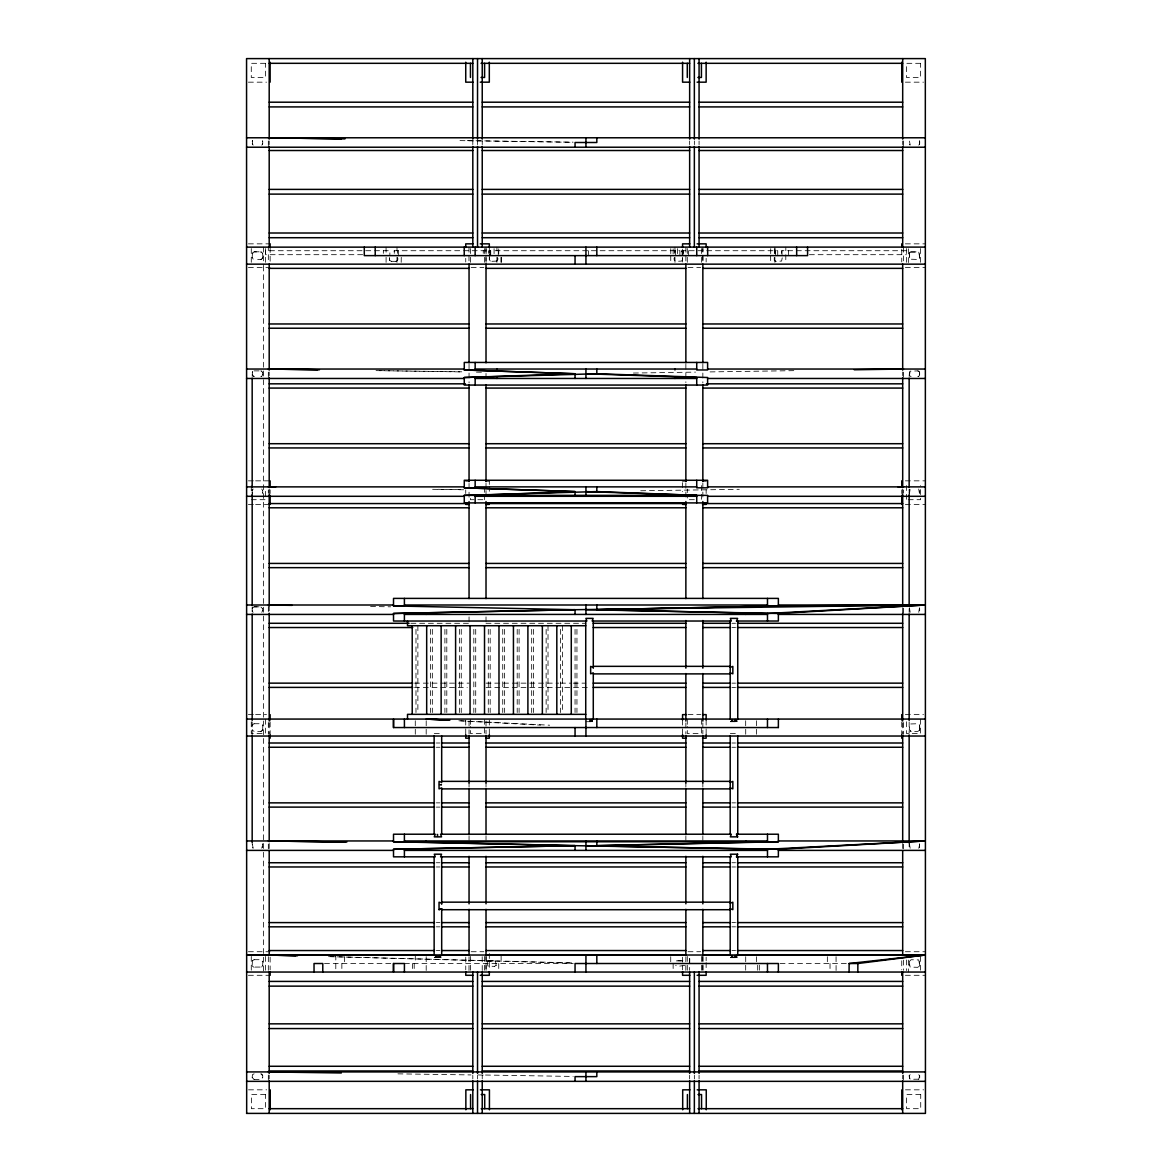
<?xml version="1.0" encoding="UTF-8"?>
<svg xmlns="http://www.w3.org/2000/svg" width="1172" height="1172" viewBox="0 0 1172 1172"><rect width="100%" height="100%" fill="white"/><g stroke="black" fill="none" stroke-linecap="round" stroke-linejoin="round"><path stroke-width="0.75" stroke-dasharray="5 3.75" d="M436.98 836.852L437.273 834.215M436.98 957.671L437.273 955.019M731.973 719.066L731.533 721.703L732.295 719.066M731.973 955.019L731.533 957.671L732.295 955.019M436.145 957.671L436.702 955.019M732.207 721.703L732.749 719.066M732.207 957.671L732.749 955.019M252.434 144.434L252.434 140.567M252.229 141.563L252.478 140.611M262.469 144.434L262.675 143.438M252.434 252.756L252.17 257.562L254.104 259.393M252.229 253.738L254.104 251.863L261.781 252.068M262.469 258.499L262.675 257.518M252.17 376.417L252.434 371.817L254.104 370.923M252.229 372.799L252.478 371.861M262.675 374.688L261.737 376.329M252.434 489.662L252.17 490.599L253.167 489.017M262.469 493.515L262.675 492.533M252.229 608.766L252.434 607.77M262.675 610.656L261.781 612.326M252.229 725.658L252.434 724.677M262.469 730.42L262.675 729.438M389.587 260.389L389.587 257.459M397.66 257.459L397.66 260.389L395.99 261.283M252.229 844.734L252.434 843.737M262.425 847.561L262.675 846.609M252.434 960.63L252.17 965.435L253.123 967.076L261.781 967.076M262.675 965.391L261.737 967.032M254.06 1079.515L260.843 1079.515L262.675 1077.581M489.31 258.455L489.515 257.459M497.792 259.393L496.855 261.034M682.573 259.393L681.679 261.078L675.922 261.327L674.34 260.345L674.296 257.459M487.156 961.582L487.904 966.08L494.54 966.387M496.181 965.435L495.448 960.937M774.267 257.518L774.267 260.345L775.849 261.327L781.607 261.078L782.295 257.459L782.5 258.455M919.463 144.434L919.463 140.567M910.146 252.112L909.15 253.694L910.102 259.188L917.823 259.452L919.405 258.455M909.457 252.8L909.457 258.455M919.463 258.499L919.712 253.694M909.457 371.861L909.15 376.417M919.463 371.817L919.463 375.685L917.823 376.622M909.208 492.533L909.457 493.471L910.146 489.017M909.208 490.643L909.457 489.706M919.463 493.515L918.716 489.017M909.413 607.77L910.146 612.282M919.463 607.77L918.76 612.326M919.463 730.42L919.463 724.677M909.413 843.737L910.146 848.25M919.463 847.605L919.463 843.737M909.208 961.626L911.084 959.736L918.76 959.941L919.712 965.435L917.823 967.325L910.102 967.076L909.15 961.582L909.208 965.391M919.405 966.343L919.668 961.626M918.716 1079.207L910.102 1079.251L909.15 1075.647L911.084 1073.801M435.471 957.671L436.233 955.019M434.841 957.671L435.794 955.019M730.889 721.703L731.855 719.066M730.889 957.671L731.855 955.019M261.781 145.123L262.425 144.39M262.425 258.455L260.799 259.393L254.06 259.452M252.478 607.828L254.104 606.876L260.799 606.876L262.675 608.766M252.478 724.721L254.104 723.783M262.425 730.376L260.843 731.372L254.06 731.372M918.76 145.123L919.405 144.39M261.737 848.25L262.733 844.675M252.478 960.674L254.104 959.736M254.104 1073.801L252.434 1074.695L252.17 1077.625M487.215 961.626L494.54 960.63M496.137 965.391L494.496 966.343M919.405 730.376L917.823 731.372L911.04 731.372L909.208 729.438L910.102 723.988L917.823 723.725L919.405 724.721M684.726 965.435L677.343 966.387L675.702 965.435M918.76 848.294L919.668 844.734M918.76 1079.251L919.668 1075.691L917.779 1073.801M260.843 259.452L261.781 259.188M496.899 261.078L491.156 261.327L489.266 259.452L490.262 261.034M260.799 376.578L261.781 376.373M910.102 252.068L918.76 252.068L919.668 257.518M917.779 376.578L918.716 376.329M260.799 731.313L261.737 731.064M676.39 960.894L684.038 960.894L677.387 960.674M633.393 373.048L695.465 372.125M710.056 371.905L795.847 370.63M640.703 490.775L739.268 489.31M248.376 82.172L266.513 82.172M905.37 82.172L923.507 82.172M248.376 243.849L270.131 243.849M905.37 243.849L925.323 243.849M906.381 250.72L781.548 250.72L781.548 254.69M254.06 251.804L260.843 251.804M911.084 251.863L917.779 251.863L919.405 252.8M362.646 254.69L265.502 254.69L265.619 250.72L389.866 250.72L389.866 254.69M809.369 254.69L906.381 254.69M391.228 261.327L396.033 261.327M248.376 267.406L270.131 267.406M471.188 267.406L483.875 267.406M688.008 267.406L700.695 267.406M905.37 267.406L925.323 267.406M254.06 370.879L260.843 370.879M248.376 480.842L253.811 480.842M255.628 480.842L270.131 480.842M905.37 480.842L925.323 480.842M251.277 499.697L265.414 499.697L265.414 489.09M482.835 499.697L470.455 499.697L470.455 494.394M694.351 499.697L687.29 499.697L687.29 494.394M908.227 499.697L920.606 499.697L920.606 485.56M248.376 504.414L253.811 504.414M255.628 504.414L270.131 504.414M905.37 504.414L925.323 504.414M254.06 606.832L260.843 606.832M410.903 623.284L469.049 623.284M486.014 623.284L585.941 623.284M731.914 623.284L735.547 623.284M731.914 627.533L735.547 627.533M414.536 683.144L469.049 683.144M486.014 683.144L558.692 683.144M560.509 683.144L571.409 683.144M573.225 683.144L585.941 683.144M731.914 683.144L735.547 683.144M414.536 687.393L467.232 687.393M486.014 687.393L589.575 687.393M731.914 687.393L735.547 687.393M248.376 714.627L253.811 714.627M255.628 714.627L266.513 714.627M688.008 714.627L700.695 714.627M905.37 714.627L923.507 714.627M585.883 721.703L593.149 721.703L592.168 719.066M730.332 721.703L737.613 721.703L736.617 719.066M254.06 723.725L260.843 723.725L262.425 724.721M434.27 733.394L441.551 733.394M730.332 733.394L737.613 733.394M436.336 743.004L439.969 743.004M731.914 743.004L735.547 743.004M436.336 747.253L439.969 747.253M731.914 747.253L735.547 747.253M439.046 785.123L441.683 785.123L441.683 783.892M436.336 802.864L439.969 802.864M731.914 802.864L735.547 802.864M436.336 807.112L439.969 807.112M731.914 807.112L735.547 807.112M436.687 834.215L437.918 834.215L437.918 836.852M436.336 862.739L439.969 862.739M731.914 862.739L735.547 862.739M436.336 866.972L439.969 866.972M731.914 866.972L735.547 866.972M436.336 922.598L439.969 922.598M731.914 922.598L735.547 922.598M436.336 926.832L439.969 926.832M731.914 926.832L735.547 926.832M436.336 950.551L439.969 950.551M731.914 950.551L735.547 950.551M248.376 951.723L270.131 951.723M471.188 951.723L483.875 951.723M688.008 951.723L700.71 951.723M905.385 951.723L925.323 951.723M434.27 957.671L441.551 957.671L440.569 955.019M730.332 957.671L737.613 957.671L736.617 955.019M254.06 959.692L260.843 959.692L262.675 961.626M488.841 960.674L495.492 960.894M324.498 963.516L391.844 963.516M404.428 963.516L573.225 963.516M780.039 963.516L847.385 963.516M248.376 975.294L270.131 975.294M905.385 975.294L925.323 975.294M248.493 1089.828L266.63 1089.828M905.487 1089.828L923.624 1089.828M467.262 140.64L573.108 142.164M459.995 140.625L573.167 142.31M379.655 370.63L461.783 371.817M376.036 370.63L461.827 371.905M476.418 372.125L483.728 372.227M438.05 489.31L463.599 489.676M432.615 489.31L463.643 489.779M370.557 606.51L390.628 606.818M397.938 1073.845L470.954 1074.929M478.205 1074.929L483.728 1075.12M485.501 1075.032L573.167 1076.438M330.387 956.63L573.108 962.901M328.57 956.63L573.167 963.164M460.699 720.78L549.639 725.204M458.882 720.795L540.556 725.131M441.683 784.493L439.046 784.2L441.683 785.123M774.956 261.034L775.893 261.283M919.405 371.861L917.823 370.879L910.146 371.172L909.413 375.685M917.779 370.923L918.716 371.172M911.084 376.578L909.457 375.641M391.272 261.283L389.646 260.345M260.799 370.923L261.781 371.128M252.229 374.688L254.104 376.578M253.123 376.373L254.06 376.622M910.146 731.064L911.084 731.313M254.104 731.313L252.478 730.376M254.104 967.281L252.478 966.343M254.104 1079.456L252.229 1077.581M909.457 144.39L910.146 145.079L909.413 140.567L909.15 143.497M253.123 145.123L252.229 143.438M261.737 252.112L262.675 253.738M253.167 259.144L252.229 257.518M261.737 371.172L262.675 372.799M261.737 489.017L262.675 490.643M252.478 611.594L253.123 612.326M252.478 847.561L253.167 848.25L252.17 843.005M262.469 1074.695L260.843 1073.757L262.675 1075.691M735.957 719.066L737.056 721.703L736.089 719.066M735.957 955.019L737.056 957.671L736.089 955.019M591.64 719.066L592.593 721.703M440.027 955.019L440.994 957.671M591.508 719.066L592.417 721.703M439.91 955.019L440.804 957.671M735.65 719.066L736.412 721.703M735.65 955.019L736.412 957.671M591.201 719.066L591.963 721.703M439.603 955.019L440.364 957.671M909.457 1078.518L909.208 1075.691M682.368 257.459L682.573 258.455M674.34 260.345L674.09 258.455M497.587 257.459L497.792 258.455M262.469 140.567L262.675 141.563M252.478 493.471L252.229 492.533L252.434 493.515M252.229 610.656L252.434 611.638M262.469 724.677L262.675 725.658M252.229 729.438L252.434 730.42M262.469 843.737L262.675 844.734M733.965 721.703L733.965 719.066M733.965 957.671L733.965 955.019M589.516 721.703L589.516 719.066M735.181 719.066L735.738 721.703M735.181 955.019L735.738 957.671M590.732 719.066L591.289 721.703M439.134 955.019L439.676 957.671M734.61 719.066L734.903 721.703M734.61 955.019L734.903 957.671M590.146 719.066L590.439 721.703M438.548 955.019L438.841 957.671M920.606 248.552L920.606 262.704M920.606 719.344L920.606 733.482L906.469 733.482L906.469 719.344M920.606 956.44L920.606 970.577M919.712 141.504L919.712 143.497M919.712 725.615L919.712 729.482M919.712 1075.647L919.712 1077.625M919.668 372.799L919.668 374.688M919.668 490.643L919.668 492.533M919.668 608.766L919.668 610.656M909.15 488.944L909.15 493.558M909.15 608.605L909.15 612.458M909.15 721.952L909.15 733.218M909.15 843.005L909.15 846.653M908.344 248.801L908.344 264.154M908.344 960.102L908.344 972.042M906.469 248.552L906.469 262.704M906.469 485.56L906.469 499.697M906.469 959.971L906.469 970.577M903.553 140.933L903.553 145.65M903.553 247.145L903.553 262.543M903.553 372.183L903.553 376.886M903.553 490.013L903.553 493.163M903.553 608.136L903.553 612.853M903.553 722.465L903.553 734.331M903.553 844.104L903.553 848.806M903.553 960.117L903.553 970.299M903.553 1075.061L903.553 1079.778M902.689 140.948L902.689 144.61M902.689 371.978L902.689 375.641M902.689 488.944L902.689 494.438M902.689 607.741L902.689 613.22M902.689 722.875L902.689 733.848M902.689 843.503L902.689 848.982M902.689 1075.339L902.689 1078.973M901.751 249.284L901.751 261.971M901.751 489.911L901.751 493.529M901.751 721.879L901.751 734.58M901.751 960.791L901.751 969.859M836.061 956.718L836.09 971.998M830.025 963.516L830.025 971.998M827.344 956.718L827.344 963.516M788.551 250.72L788.551 254.69M785.826 247.145L785.826 250.72M785.797 254.69L785.797 262.543M782.032 250.72L782.032 254.69M777.739 254.69L777.739 250.72L681.621 250.72L681.621 254.69M775.424 250.72L775.424 254.69M774.912 248.654L774.912 254.69M774.912 257.327L774.912 262.411M774.882 247.145L774.882 250.72M774.487 250.72L774.487 253.357M770.707 248.654L770.707 254.69M770.619 255.628L770.707 262.543M759.324 965.201L759.324 970.299M757.683 965.201L757.683 970.299M756.614 720.765L756.614 725.849M756.599 729.248L756.599 734.331M756.599 956.718L756.599 961.816M745.685 720.765L745.685 725.849M745.714 729.248L745.714 734.331M745.714 956.718L745.714 961.816M745.685 965.201L745.685 970.299M706.145 258.353L706.145 261.971M706.145 489.911L706.145 493.529M706.145 720.077L706.145 734.58M706.145 957.158L706.145 960.791M706.145 962.608L706.145 969.859M702.892 247.145L702.892 262.411L702.848 248.845M702.892 956.718L702.892 971.998L702.848 955.019M702.848 364.287L702.848 382.922M702.848 483.274L702.848 499.902M702.848 722.89L702.848 728.545M702.848 730.2L702.848 734.038M702.848 783.204L702.848 787.115M702.848 836.222L702.848 840.207M701.427 248.552L701.427 262.704M701.427 485.56L701.427 499.697M701.427 719.344L701.427 733.482L687.29 733.482L687.29 726.42M701.427 956.44L701.427 970.577M699.069 140.977L699.069 144.639M699.069 1075.325L699.069 1078.958M694.351 140.977L694.351 144.639M694.351 1075.325L694.351 1078.958M689.693 963.516L689.693 956.718L689.634 970.299M689.649 140.977L689.649 144.639M689.649 1075.325L689.649 1078.958M688.623 250.72L688.623 254.69M687.29 248.552L687.29 262.704M687.29 489.09L687.29 492.621M687.29 719.344L687.29 724.648M687.29 956.44L687.29 970.577M685.898 247.145L685.869 262.543M685.869 364.287L685.869 382.599M685.869 483.274L685.869 499.741M685.869 722.89L685.869 734.038M685.869 783.204L685.869 787.115M685.869 836.222L685.869 840.207M685.869 956.718L685.825 970.299M683.51 250.72L683.51 253.357M683.042 250.72L683.042 254.69M682.617 258.411L682.617 259.452M682.573 249.284L682.573 261.971M682.573 482.659L682.573 491.713M682.573 720.077L682.573 734.58M682.573 957.158L682.573 969.859M682.104 250.72L682.104 254.69M679.892 254.69L679.892 250.72L494.203 250.72L494.203 253.357M677.533 248.654L677.533 254.69M675.497 250.72L675.497 254.69M674.955 247.145L675.028 254.69M674.984 257.327L674.984 262.411M674.559 250.72L674.559 253.357M673.138 248.845L673.138 255.628M673.138 963.516L673.138 970.299M670.78 248.654L670.78 254.69M670.721 255.628L670.78 262.411M670.736 956.718L670.736 963.516M588.388 250.72L588.388 254.69M576.946 629.349L576.946 712.547M575.056 629.349L575.056 712.547M562.472 625.731L562.472 712.547M560.597 629.349L560.597 712.547M548.013 625.731L548.013 712.547M546.137 629.349L546.137 712.547M533.553 629.349L533.553 712.547M531.678 629.349L531.678 712.547M519.093 629.349L519.093 712.547M517.204 629.349L517.204 712.547M504.634 629.349L504.634 712.547M502.744 629.349L502.744 712.547M501.191 257.327L501.191 262.411M501.103 257.327L501.103 262.411M501.103 955.019L501.147 963.516M498.745 248.845L498.745 255.628M498.745 963.516L498.745 971.998M498.276 250.72L498.276 254.69M497.851 258.411L497.851 259.452M496.928 247.145L496.928 250.72M496.899 257.327L496.899 262.411M494.071 248.654L494.071 254.69M490.731 254.69L490.731 250.72L394.144 250.72L394.144 254.69M490.262 250.72L490.262 254.69M490.174 629.349L490.174 712.547M489.779 250.72L489.779 254.69M489.31 247.468L489.31 252.903M489.31 254.72L489.31 261.971M489.31 480.842L489.31 484.461M489.31 486.277L489.31 491.713M489.31 720.077L489.31 734.58M489.31 953.539L489.31 969.859M488.372 250.72L488.372 253.357M488.285 629.349L488.285 712.547M486.058 248.845L486.058 262.411M486.058 956.718L486.058 970.299M485.984 247.145L485.955 264.11M486.014 373.443L486.014 379.259M486.014 483.274L486.014 488.929M486.014 490.585L486.014 496.239M486.014 616.882L486.014 624.207M486.014 721.058L486.014 728.545M486.014 730.2L486.014 734.038M486.014 783.204L486.014 787.115M486.014 836.222L486.014 840.207M486.014 955.019L486.014 971.998M484.593 248.552L484.593 262.704M484.593 487.318L484.593 499.697M484.593 719.344L484.593 733.482L470.455 733.482L470.455 726.42M484.593 956.44L484.607 971.998M483.26 250.72L483.26 253.357M482.234 140.977L482.234 144.639M482.19 956.718L482.249 971.998M482.234 1075.325L482.234 1078.958M477.531 140.977L477.531 144.639M477.531 1075.325L477.531 1078.958M475.715 629.349L475.715 712.547M473.825 629.349L473.825 712.547M472.814 140.977L472.814 144.639M472.814 1075.325L472.814 1078.958M470.455 248.552L470.455 262.704M470.455 719.344L470.455 724.648M470.455 956.44L470.455 970.577M468.99 247.145L468.99 264.11M469.049 364.287L469.049 382.922M469.049 483.45L469.049 499.741M469.049 616.882L469.049 624.207M469.049 721.058L469.049 734.038M469.049 783.204L469.049 787.115M469.049 836.222L469.049 840.207M469.049 956.718L468.99 971.998M465.738 258.353L465.738 261.971M465.738 489.911L465.738 493.529M465.738 720.077L465.738 734.58M465.753 957.158L465.753 969.859M461.255 629.349L461.255 712.547M459.365 629.349L459.365 712.547M446.796 629.349L446.796 712.547M444.906 629.349L444.906 712.547M437.918 955.019L437.918 957.671M432.336 629.349L432.336 712.547M430.446 629.349L430.446 712.547M426.198 720.765L426.198 725.849M426.183 729.248L426.183 734.331M426.183 956.718L426.198 971.998M417.877 625.731L417.877 712.547M415.987 629.349L415.987 712.547M415.269 720.765L415.269 725.849M415.284 729.248L415.284 734.331M415.284 955.019L415.284 963.516M414.199 963.516L414.199 971.998M412.559 963.516L412.559 970.299M401.263 257.327L401.176 262.543M398.348 250.72L398.348 254.69M397.865 258.455L397.865 259.393M397.396 250.72L397.396 253.357M397 247.145L397 250.72M396.971 257.327L396.971 262.411M394.275 250.72L394.275 253.357M389.382 258.455L389.382 259.393M386.057 247.145L386.086 254.69M386.086 257.327L386.086 262.543M383.347 250.72L383.332 253.357M344.539 956.718L344.539 963.516M341.858 963.516L341.858 970.299M335.822 955.019L335.793 970.299M270.131 247.468L270.131 261.971M270.131 489.911L270.131 493.529M270.131 721.879L270.131 734.58M270.131 957.158L270.131 969.859M269.194 140.948L269.194 144.61M269.194 371.978L269.194 375.641M269.194 488.944L269.194 494.438M269.194 605.909L269.194 613.22M269.194 722.875L269.194 733.848M269.194 843.503L269.194 848.982M269.194 1075.339L269.194 1078.973M268.329 140.933L268.329 145.65M268.329 247.145L268.329 250.72M268.329 254.69L268.329 262.543M268.329 372.183L268.329 376.886M268.329 490.013L268.329 493.163M268.329 606.569L268.329 612.853M268.329 722.465L268.329 734.331M268.329 844.104L268.329 848.806M268.329 956.718L268.329 970.299M268.329 1075.061L268.329 1079.778M265.414 248.552L265.414 262.704M265.414 719.344L265.414 733.482L251.277 733.482L251.277 719.344M265.429 956.44L265.429 970.577M263.539 247.102L263.539 265.399M263.539 265.985L263.539 972.042M262.733 141.504L262.733 143.497M262.733 253.694L262.733 257.562M262.733 372.755L262.733 374.732M262.733 490.599L262.733 492.577M262.733 608.722L262.733 610.7M262.733 725.615L262.733 729.482M262.733 961.582L262.733 965.435M262.733 1075.647L262.733 1077.625M252.17 488.944L252.17 493.558M252.17 606.774L252.17 612.458M252.17 721.952L252.17 733.218M251.277 248.552L251.277 262.704M251.277 485.56L251.277 494.394M251.277 956.44L251.277 970.577M265.414 63.317L251.277 63.317L251.277 77.455L265.414 77.455L265.414 63.317M920.606 63.317L906.469 63.317L906.469 77.455L920.606 77.455L920.606 63.317M265.531 1094.545L251.394 1094.545L251.394 1108.683L265.531 1108.683L265.531 1094.545M920.723 1094.545L906.586 1094.545L906.586 1108.683L920.723 1108.683L920.723 1094.545"/><path stroke-width="1.5" d="M736.617 621.028L737.613 618.377L730.332 618.377L731.313 621.028L592.168 621.028L593.149 618.377L585.883 618.377L586.864 621.028L393.514 621.028L393.514 613.483L575.056 609.704L925.323 605.001L778.369 613.483L585.941 609.704M737.584 854.198L736.617 856.835L737.613 854.198L730.332 854.198L731.313 856.835L440.569 856.835L441.551 854.198L434.27 854.198L435.266 856.835L393.514 856.835L393.514 849.304L575.056 845.671L778.369 849.304L925.323 840.954L778.369 840.954M730.2 667.381L732.837 666.399L732.837 673.827L730.2 672.845M730.2 782.383L732.837 781.402L732.837 788.844L730.2 787.862M441.683 903.202L439.046 902.22L439.046 909.648L441.683 908.666L441.683 955.019M439.046 909.648L441.683 908.696M730.2 903.202L732.837 902.22L732.837 909.648L730.2 908.666M849.099 971.998L849.114 963.516L857.86 963.516L925.323 955.019L737.364 954.784M849.099 963.516L925.323 955.019L246.56 955.019L434.519 954.784M596.826 605.001L596.826 609.704L767.484 613.483L925.323 605.001L778.369 605.001M585.941 845.671L767.484 849.304L925.323 840.954M464.273 377.516L596.826 373.751L707.61 377.516L707.61 385.061L464.273 385.061L464.273 377.516L575.056 373.751L575.056 378.468M464.273 495.36L707.61 495.36L707.61 502.905L464.273 502.905L464.273 495.36L596.826 491.581L696.725 495.36L696.725 502.905M732.998 842.067L745.714 841.76L745.714 840.954M742.066 842.097L745.7 842.009M596.826 840.954L596.826 845.671L767.484 841.76L767.484 834.215M393.514 613.483L575.056 609.704L575.056 614.421M575.056 609.704L393.514 605.939L393.514 598.394L778.369 598.394L778.369 605.939L596.826 609.704L778.369 605.939L925.323 605.001M393.514 849.304L575.056 845.671L575.056 850.389M596.826 845.671L778.369 841.76L778.369 834.215L736.412 834.215M854.256 369.766L903.553 369.034M898.074 486.951L903.553 486.878M269.194 63.317L472.814 63.317M481.062 63.317L689.649 63.317M697.897 63.317L902.689 63.317M481.062 77.455L484.593 77.455L484.593 63.317M697.897 77.455L701.427 77.455L701.427 63.317M472.99 82.172L465.738 82.172L465.738 62.219M480.242 82.172L489.31 82.172L489.31 62.219M689.825 82.172L682.573 82.172L682.573 62.219M697.076 82.172L706.145 82.172L706.145 62.219M269.194 102.198L472.814 102.198M482.234 102.198L689.649 102.198M699.069 102.198L902.689 102.198M269.194 106.916L472.814 106.916M482.234 106.916L689.649 106.916M699.069 106.916L902.689 106.916M246.56 137.783L925.323 137.783M246.56 147.218L925.323 147.218M269.194 150.514L472.814 150.514M482.234 150.514L689.649 150.514M699.069 150.514L902.689 150.514M269.194 189.395L472.814 189.395M482.234 189.395L689.649 189.395M699.069 189.395L902.689 189.395M269.194 194.113L472.814 194.113M482.234 194.113L689.649 194.113M699.069 194.113L902.689 194.113M269.194 233.008L472.814 233.008M482.234 233.008L689.649 233.008M699.069 233.008L902.689 233.008M269.194 237.711L472.814 237.711M482.234 237.711L689.649 237.711M699.069 237.711L902.689 237.711M472.99 243.849L465.738 243.849L465.738 247.468M480.242 243.849L489.31 243.849L489.31 247.468M689.825 243.849L682.573 243.849L682.573 247.468M697.076 243.849L706.145 243.849L706.145 247.468M246.56 247.145L925.323 247.102M246.56 264.154L925.323 264.154M269.194 268.359L469.049 268.359M486.014 268.359L685.869 268.359M702.848 268.359L902.689 268.359M269.194 323.97L469.049 323.97M486.014 323.97L685.869 323.97M702.848 323.97L902.689 323.97M269.194 328.219L469.049 328.219M486.014 328.219L685.869 328.219M702.848 328.219L902.689 328.219M246.56 369.034L464.273 369.034M475.158 369.034L696.725 369.034M707.61 369.034L925.323 369.034M464.273 369.971L575.056 373.751L464.273 369.971L464.273 362.441L707.61 362.441L707.61 369.971L696.725 369.971L696.725 362.441M246.56 378.468L464.273 378.468M475.158 378.468L696.725 378.468M707.61 378.468L925.323 378.468M269.194 383.83L465.416 383.83M706.482 383.83L902.689 383.83M269.194 388.078L469.049 388.078M486.014 388.078L685.869 388.078M702.848 388.078L902.689 388.078M269.194 443.705L469.049 443.705M486.014 443.705L685.869 443.705M702.848 443.705L902.689 443.705M269.194 447.938L469.049 447.938M486.014 447.938L685.869 447.938M702.848 447.938L902.689 447.938M465.738 480.842L469.371 480.842M485.691 480.842L489.31 480.842M682.573 480.842L686.206 480.842M702.511 480.842L706.145 480.842M246.56 486.878L464.273 486.878M475.158 486.878L696.725 486.878M707.61 486.878L925.323 486.878M696.725 480.271L696.725 487.816L707.61 487.816L707.61 480.271L464.273 480.271L464.273 487.816L575.056 491.581L575.056 496.298M246.56 496.298L464.273 496.298M475.158 496.298L696.725 496.298M707.61 496.298L925.323 496.298M269.194 503.564L469.049 503.564M486.014 503.564L685.869 503.564M702.848 503.564L902.689 503.564M465.738 504.414L469.371 504.414M485.691 504.414L489.31 504.414M682.573 504.414L686.206 504.414M702.511 504.414L706.145 504.414M269.194 507.798L469.049 507.798M486.014 507.798L685.869 507.798M702.848 507.798L902.689 507.798M269.194 563.424L469.049 563.424M486.014 563.424L685.869 563.424M702.848 563.424L902.689 563.424M269.194 567.658L469.049 567.658M486.014 567.658L685.869 567.658M702.848 567.658L902.689 567.658M246.56 605.001L393.514 605.001M404.399 605.001L767.484 605.001M393.514 605.939L404.399 605.939L404.399 598.394M246.56 614.421L393.514 614.421M404.399 614.421L767.484 614.421M778.369 614.421L925.323 614.421M736.412 621.028L778.369 621.028L778.369 613.483M269.194 623.284L409.087 623.284M593.208 623.284L685.869 623.284M702.848 623.284L730.097 623.284M737.364 623.284L902.689 623.284M585.736 625.731L407.504 625.731L407.504 621.028M269.194 627.533L412.72 627.533M593.208 627.533L685.869 627.533M702.848 627.533L730.097 627.533M737.364 627.533L902.689 627.533M593.281 666.341L730.2 666.341M593.281 673.885L730.2 673.885M269.194 683.144L412.72 683.144M593.208 683.144L685.869 683.144M702.848 683.144L730.097 683.144M737.364 683.144L902.689 683.144M269.194 687.393L412.72 687.393M593.208 687.393L685.869 687.393M702.848 687.393L730.097 687.393M737.364 687.393L902.689 687.393M585.736 714.349L407.504 714.349L407.504 719.066M686.206 714.627L682.573 714.627L682.573 720.077M702.511 714.627L706.145 714.627L706.145 720.077M246.56 719.066L925.323 719.066M393.514 727.548L393.514 719.066L393.499 727.548L778.384 727.548M246.56 736.031L925.323 736.031M469.371 738.199L465.738 738.199L465.738 734.58M485.691 738.199L489.31 738.199L489.31 734.58M686.206 738.199L682.573 738.199L682.573 734.58M702.511 738.199L706.145 738.199L706.145 734.58M269.194 743.004L434.519 743.004M441.785 743.004L469.049 743.004M486.014 743.004L685.869 743.004M702.848 743.004L730.097 743.004M737.364 743.004L902.689 743.004M269.194 747.253L434.519 747.253M441.785 747.253L469.049 747.253M486.014 747.253L685.869 747.253M702.848 747.253L730.097 747.253M737.364 747.253L902.689 747.253M441.683 781.358L730.2 781.358M441.683 788.888L730.2 788.888M269.194 802.864L434.519 802.864M441.785 802.864L469.049 802.864M486.014 802.864L685.869 802.864M702.848 802.864L730.097 802.864M737.364 802.864L902.689 802.864M269.194 807.112L434.519 807.112M441.785 807.112L469.049 807.112M486.014 807.112L685.869 807.112M702.848 807.112L730.097 807.112M737.364 807.112L902.689 807.112M737.584 836.852L736.617 834.215L737.613 836.852L730.332 836.852L731.313 834.215L440.569 834.215L441.551 836.852L434.27 836.852L435.266 834.215L393.514 834.215L393.514 841.76L575.056 845.671L404.399 841.76L404.399 834.215M246.56 840.954L393.514 840.954M404.399 840.954L767.484 840.954M393.514 841.76L778.369 841.76M246.56 850.389L393.514 850.389M404.399 850.389L767.484 850.389M778.369 850.389L925.323 850.389M736.412 856.835L778.369 856.835L778.369 849.304M269.194 862.739L434.519 862.739M441.785 862.739L469.049 862.739M486.014 862.739L685.869 862.739M702.848 862.739L730.097 862.739M737.364 862.739L902.689 862.739M269.194 866.972L434.519 866.972M441.785 866.972L469.049 866.972M486.014 866.972L685.869 866.972M702.848 866.972L730.097 866.972M737.364 866.972L902.689 866.972M441.683 902.162L730.2 902.162M441.683 909.706L730.2 909.706M269.194 922.598L434.519 922.598M441.785 922.598L469.049 922.598M486.014 922.598L685.869 922.598M702.848 922.598L730.097 922.598M737.364 922.598L902.689 922.598M269.194 926.832L434.519 926.832M441.785 926.832L469.049 926.832M486.014 926.832L685.869 926.832M702.848 926.832L730.097 926.832M737.364 926.832L902.689 926.832M269.194 950.551L434.519 950.551M441.785 950.551L469.049 950.551M486.014 950.551L685.869 950.551M702.848 950.551L730.097 950.551M737.364 950.551L902.689 950.551M441.785 954.784L469.049 954.784M486.014 954.784L685.869 954.784M702.848 954.784L730.097 954.784M393.514 963.516L393.514 971.998L393.499 963.516L404.428 963.516L404.399 971.998M246.56 972.042L925.323 972.042M473.005 975.294L465.753 975.294L465.753 971.661M480.242 975.294L489.31 975.294L489.31 971.661M689.825 975.294L682.573 975.294L682.573 971.661M697.076 975.294L706.145 975.294L706.145 971.661M269.194 981.418L472.814 981.418M482.234 981.418L689.649 981.418M699.069 981.418L902.689 981.418M269.194 986.135L472.814 986.135M482.234 986.135L689.649 986.135M699.069 986.135L902.689 986.135M269.194 1023.845L472.814 1023.845M482.234 1023.845L689.649 1023.845M699.069 1023.845L902.689 1023.845M269.194 1028.562L472.814 1028.562M482.234 1028.562L689.649 1028.562M699.069 1028.562L902.689 1028.562M269.194 1066.271L472.814 1066.271M482.234 1066.271L689.649 1066.271M699.069 1066.271L902.689 1066.271M269.194 1070.974L472.814 1070.974M482.234 1070.974L689.649 1070.974M699.069 1070.974L902.689 1070.974M246.56 1071.926L925.323 1071.926M246.56 1081.346L925.323 1081.346M473.107 1089.828L465.855 1089.828L465.855 1109.781M480.359 1089.828L489.427 1089.828L489.427 1109.781M689.942 1089.828L682.69 1089.828L682.69 1109.781M697.193 1089.828L706.262 1089.828L706.262 1109.781M481.179 1094.545L484.71 1094.545L484.71 1108.683M698.014 1094.545L701.545 1094.545L701.545 1108.683M269.194 1108.683L472.814 1108.683M481.179 1108.683L689.649 1108.683M698.014 1108.683L902.689 1108.683M246.56 1113.4L925.441 1113.4L925.323 58.6L246.56 58.6L246.677 1113.4M344.978 138.882L268.329 137.783L341.345 138.867M319.429 369.766L268.329 369.034L317.627 369.766M275.64 486.981L268.329 486.878L273.809 486.951M268.329 605.001L292.062 605.353M346.809 842.082L268.329 840.954L344.993 842.097M268.329 1071.926L341.33 1072.966M426.183 841.994L429.816 842.067M440.701 842.097L426.183 841.76L426.183 840.954M297.541 955.781L268.329 955.019L295.71 955.751M585.941 373.751L696.725 377.516L696.725 385.061M585.941 491.581L696.725 495.36M464.273 487.816L575.056 491.581L475.158 495.36L475.158 502.905M449.799 720.238L426.198 719.066L447.982 720.223M593.281 667.381L590.644 666.399L590.644 673.827L593.281 672.845L593.281 719.066M909.15 378.204L909.15 487.127M909.15 494.394L909.15 605.206M909.15 614.084L909.15 720.414M909.15 734.932L909.15 842.858M902.689 58.6L902.689 139.116M902.689 146.441L902.689 247.102M902.689 264.11L902.689 370.162M902.689 377.472L902.689 487.127M902.689 494.438L902.689 605.909M902.689 613.22L902.689 721.044M902.689 735.664L902.689 841.672M902.689 850.813L902.689 954.975M902.689 972.042L902.689 1073.523M902.689 1080.774L902.689 1113.4M901.869 1089.828L901.869 1109.781M901.751 62.219L901.751 82.172M901.751 243.849L901.751 247.468M901.751 480.842L901.751 486.277M901.751 495.346L901.751 504.414M901.751 714.627L901.751 720.077M901.751 734.58L901.751 738.199M901.751 971.661L901.751 975.294M857.86 963.516L857.831 971.998M807.567 247.145L807.596 255.628L364.287 255.628L364.287 247.145M796.652 247.145L796.682 255.628M778.384 719.066L778.369 727.548M778.369 971.998L778.384 963.516L575.056 963.516L575.056 971.998M767.484 598.394L767.484 605.939M767.484 613.483L767.484 621.028M767.484 719.066L767.455 727.548M767.484 849.304L767.484 856.835M767.455 963.516L767.484 971.998M745.714 613.483L745.714 614.421M737.745 621.028L737.745 719.066M737.745 736.031L737.745 834.215M737.745 856.835L737.745 955.019M730.2 621.028L730.2 719.066M730.2 736.031L730.2 834.215M730.2 856.835L730.2 955.019M707.639 247.145L707.668 255.628M702.848 264.11L702.848 362.807M702.848 384.753L702.848 481.619M702.848 501.572L702.848 598.599M702.848 620.53L702.848 668.143M702.848 673.548L702.848 721.058M702.848 735.694L702.848 783.204M702.848 788.697L702.848 834.713M702.848 856.322L702.848 903.846M702.848 909.326L702.848 955.019M699.069 58.6L699.069 139.146M699.069 146.471L699.069 247.145M699.069 971.998L699.069 1073.523M699.069 1080.774L699.069 1113.4M696.725 247.145L696.754 255.628M694.351 58.6L694.351 139.146M694.351 146.471L694.351 247.145M694.351 971.998L694.351 1073.523M694.351 1080.774L694.351 1113.4M689.649 58.6L689.649 139.146M689.649 146.471L689.649 247.145M689.649 971.998L689.649 1073.523M689.649 1080.774L689.649 1113.4M687.29 63.317L687.29 77.455M687.407 1094.545L687.407 1108.683M685.869 264.11L685.869 362.807M685.869 384.753L685.869 481.619M685.869 501.572L685.869 598.599M685.869 620.53L685.869 668.143M685.869 673.548L685.869 721.058M685.869 735.694L685.869 783.204M685.869 788.697L685.869 834.713M685.869 856.322L685.869 903.846M685.869 909.326L685.869 955.019M674.955 369.034L674.955 369.971M674.955 377.516L674.955 378.468M674.955 495.36L674.955 496.298M596.826 137.783L596.826 142.501L575.056 142.501L575.056 147.218M596.826 247.145L596.826 255.628M596.826 369.034L596.826 373.751M596.826 486.878L596.826 491.581M596.826 719.066L596.826 727.548M596.826 955.019L596.826 963.516M596.826 1071.926L596.826 1076.629L575.056 1076.629L575.056 1081.346M593.281 621.028L593.281 668.23M585.941 137.783L585.941 147.218M585.941 247.145L585.941 264.11M585.941 369.034L585.941 378.468M585.941 486.878L585.941 496.298M585.941 605.001L585.941 614.421M585.941 719.066L585.941 736.031M585.941 840.954L585.941 850.389M585.941 955.019L585.941 971.998M585.941 1071.926L585.941 1081.346M585.736 621.028L585.736 719.066M575.056 255.628L575.056 264.11M575.056 727.548L575.056 736.031M571.277 625.731L571.277 714.349M556.817 625.731L556.817 714.349M542.358 625.731L542.358 714.349M527.898 625.731L527.898 714.349M513.439 625.731L513.439 714.349M498.979 625.731L498.979 714.349M496.928 369.034L496.928 369.971M496.928 377.516L496.928 378.468M496.928 495.36L496.928 496.298M486.014 264.11L486.014 362.807M486.014 384.753L486.014 481.619M486.014 501.572L486.014 598.599M486.014 735.694L486.014 783.204M486.014 788.697L486.014 834.713M486.014 856.322L486.014 903.846M486.014 909.326L486.014 955.019M484.519 625.731L484.519 714.349M482.234 58.6L482.234 139.146M482.234 146.471L482.234 247.145M482.234 971.998L482.234 1073.523M482.234 1080.774L482.234 1113.4M477.531 58.6L477.531 139.146M477.531 146.471L477.531 247.145M477.531 971.998L477.531 1073.523M477.531 1080.774L477.531 1113.4M475.158 247.145L475.129 255.628M475.158 362.441L475.158 369.971M475.158 377.516L475.158 385.061M475.158 480.271L475.158 487.816M472.814 58.6L472.814 139.146M472.814 146.471L472.814 247.145M472.814 971.998L472.814 1073.523M472.814 1080.774L472.814 1113.4M470.455 63.317L470.455 77.455M470.573 1094.545L470.573 1108.683M470.06 625.731L470.06 714.349M469.049 264.11L469.049 362.807M469.049 384.753L469.049 481.619M469.049 501.572L469.049 598.599M469.049 735.694L469.049 783.204M469.049 788.697L469.049 834.713M469.049 856.322L469.049 903.846M469.049 909.326L469.049 955.019M464.215 247.145L464.244 255.628M455.6 625.731L455.6 714.349M441.683 736.031L441.683 782.383L439.046 781.402L439.046 788.844L441.683 787.862L441.683 834.215M441.683 856.835L441.683 904.257M441.141 625.731L441.141 714.349M434.138 736.031L434.138 834.215M434.138 856.835L434.138 955.019M426.681 625.731L426.681 714.349M426.183 613.483L426.183 614.421M412.222 625.731L412.222 714.349M404.399 613.483L404.399 621.028M404.399 719.066L404.428 727.548M404.399 849.304L404.399 856.835M375.201 247.145L375.23 255.628M322.769 971.998L322.798 963.516L314.023 963.516L314.052 971.998M270.249 1089.828L270.249 1109.781M270.131 62.219L270.131 82.172M270.131 243.849L270.131 247.468M270.131 480.842L270.131 486.277M270.131 495.346L270.131 504.414M270.131 714.627L270.131 720.077M270.131 734.58L270.131 738.199M270.131 971.661L270.131 975.294M269.194 58.6L269.194 139.116M269.194 146.441L269.194 247.102M269.194 264.11L269.194 370.162M269.194 377.472L269.194 487.127M269.194 494.438L269.194 605.909M269.194 613.22L269.194 721.044M269.194 735.664L269.194 841.672M269.194 850.813L269.194 954.975M269.194 972.042L269.194 1073.523M269.194 1080.774L269.194 1113.4M252.17 378.204L252.17 487.127M252.17 494.394L252.17 605.206M252.17 614.084L252.17 720.414M252.17 734.932L252.17 842.858"/></g></svg>
